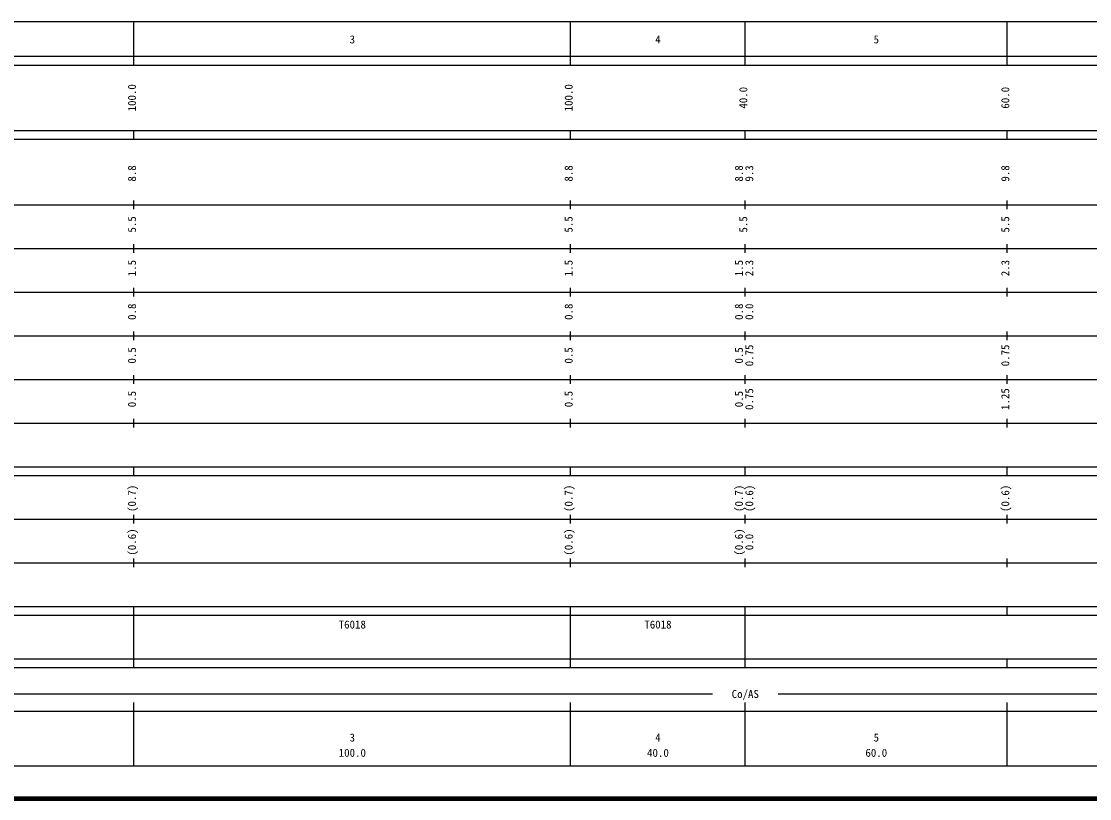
# Model space of a CAD drawing. Units: millimetres on the paper, enlarged 1000 times. Extents: x -625 to 656109, y -85041 to 274959.
# Drawn here: x 218315 to 462968, y -85041 to 92959 of the extents above; entities that cross this region are included whole.
import ezdxf
from ezdxf.enums import TextEntityAlignment as Align

# ---------------------------------------------------------------- set-up
doc = ezdxf.new("R2010")
doc.units = ezdxf.units.MM
doc.header["$LTSCALE"] = 1000
doc.layers.add('M-TTL', color=2, linetype='Continuous', lineweight=140)
doc.layers.add('M-TTL-BAND', color=7, linetype='Continuous', lineweight=25)
doc.styles.add('ＭＳ ゴシック', font='')
doc.styles.get('ＭＳ ゴシック').set_extended_font_data('MS Gothic')

msp = doc.modelspace()

# ---------------------------------------------------------------- linework, layer by layer
at = {"layer": 'M-TTL'}
msp.add_line((16109, -85041), (656109, -85041), dxfattribs=at)
at = {"layer": 'M-TTL-BAND'}
for p, q in [((44109, 92959), (555109, 92959)), ((244109, 82959), (244109, 92959)), ((344109, 82959), (344109, 92959)), ((384109, 82959), (384109, 92959)), ((444109, 82959), (444109, 92959)), ((16109, 84959), (555109, 84959)), ((16109, 82959), (555109, 82959)), ((16109, 67959), (555109, 67959)), ((244109, 65959), (244109, 67959)), ((344109, 65959), (344109, 67959)), ((384109, 65959), (384109, 67959)), ((444109, 65959), (444109, 67959)), ((16109, 65959), (555109, 65959)), ((244109, 49959), (244109, 51959)), ((344109, 49959), (344109, 51959)), ((384109, 49959), (384109, 51959)), ((444109, 49959), (444109, 51959)), ((16109, 50959), (555109, 50959)), ((244109, 39959), (244109, 41959)), ((344109, 39959), (344109, 41959)), ((384109, 39959), (384109, 41959)), ((444109, 39959), (444109, 41959)), ((22109, 40959), (555109, 40959)), ((244109, 29959), (244109, 31959)), ((344109, 29959), (344109, 31959)), ((384109, 29959), (384109, 31959)), ((444109, 29959), (444109, 31959)), ((28109, 30959), (555109, 30959)), ((22109, 20959), (555109, 20959)), ((244109, 19959), (244109, 21959)), ((344109, 19959), (344109, 21959)), ((384109, 19959), (384109, 21959)), ((444109, 19959), (444109, 21959)), ((28109, 10959), (555109, 10959)), ((244109, 9959), (244109, 11959)), ((344109, 9959), (344109, 11959)), ((384109, 9959), (384109, 11959)), ((444109, 9959), (444109, 11959)), ((32859, 959), (555109, 959)), ((244109, -41), (244109, 1959)), ((344109, -41), (344109, 1959)), ((384109, -41), (384109, 1959)), ((444109, -41), (444109, 1959)), ((32859, -9041), (555109, -9041)), ((244109, -11041), (244109, -9041)), ((344109, -11041), (344109, -9041)), ((384109, -11041), (384109, -9041)), ((444109, -11041), (444109, -9041)), ((16109, -11041), (555109, -11041)), ((25109, -21041), (555109, -21041)), ((244109, -22041), (244109, -20041)), ((344109, -22041), (344109, -20041)), ((384109, -22041), (384109, -20041)), ((444109, -22041), (444109, -20041)), ((16109, -31041), (555109, -31041)), ((244109, -32041), (244109, -30041)), ((344109, -32041), (344109, -30041)), ((384109, -32041), (384109, -30041)), ((444109, -32041), (444109, -30041)), ((16109, -41041), (555109, -41041)), ((244109, -43041), (244109, -41041)), ((344109, -43041), (344109, -41041)), ((384109, -43041), (384109, -41041)), ((444109, -43041), (444109, -41041)), ((31359, -43041), (555109, -43041)), ((244109, -53041), (244109, -43041)), ((244109, -53041), (244109, -43041)), ((344109, -53041), (344109, -43041)), ((344109, -53041), (344109, -43041)), ((384109, -53041), (384109, -43041)), ((31359, -53041), (555109, -53041)), ((244109, -55041), (244109, -53041)), ((344109, -55041), (344109, -53041)), ((384109, -55041), (384109, -53041)), ((444109, -55041), (444109, -53041)), ((16109, -55041), (555109, -55041)), ((47109, -61041), (376609, -61041)), ((391609, -61041), (541109, -61041)), ((244109, -77541), (244109, -63041)), ((344109, -77541), (344109, -63041)), ((384109, -77541), (384109, -63041)), ((444109, -77541), (444109, -63041)), ((16109, -65041), (555109, -65041)), ((44109, -77541), (555109, -77541))]:
    msp.add_line(p, q, dxfattribs=at)

# ---------------------------------------------------------------- texts
at = {"layer": 'M-TTL-BAND', "style": 'ＭＳ ゴシック'}
for s, p in [('3', (294109, 87364)), ('4', (364109, 87364)), ('5', (414109, 87364)), ('Co/AS', (384109, -62541)), ('3', (294109, -72518)), ('4', (364109, -72518)), ('5', (414109, -72518)), ('100.0', (294109, -76008)), ('40.0', (364109, -76008)), ('60.0', (414109, -76008))]:
    msp.add_text(s, height=1833, dxfattribs=at).set_placement(p, align=Align.BOTTOM_CENTER)
for s, p in [('100.0', (245109, 75459)), ('100.0', (345109, 75459)), ('40.0', (385109, 75459)), ('60.0', (445109, 75459)), ('8.8', (245109, 58133)), ('8.8', (345109, 58133)), ('8.8', (384109, 58133)), ('9.3', (386479, 58133)), ('9.8', (445109, 58133)), ('5.5', (245109, 46459)), ('5.5', (345109, 46459)), ('5.5', (385109, 46459)), ('5.5', (445109, 46459)), ('1.5', (245109, 36459)), ('1.5', (345109, 36459)), ('1.5', (384109, 36459)), ('2.3', (386479, 36459)), ('2.3', (445109, 36459)), ('0.8', (245109, 26459)), ('0.8', (345109, 26459)), ('0.8', (384109, 26459)), ('0.0', (386479, 26459)), ('0.5', (245109, 16459)), ('0.5', (345109, 16459)), ('0.5', (384109, 16459)), ('0.75', (386479, 16459)), ('0.75', (445109, 16459)), ('0.5', (245109, 6459)), ('0.5', (345109, 6459)), ('0.5', (384109, 6459)), ('0.75', (386479, 6459)), ('1.25', (445109, 6459)), ('(0.7)', (245109, -16277)), ('(0.7)', (345109, -16277)), ('(0.7)', (384109, -16277)), ('(0.6)', (386479, -16277)), ('(0.6)', (445109, -16277)), ('(0.6)', (245109, -26277)), ('(0.6)', (345109, -26277)), ('(0.6)', (384109, -26277)), ('0.0', (386479, -26277))]:
    msp.add_text(s, height=1833, rotation=90, dxfattribs=at).set_placement(p, align=Align.BOTTOM_CENTER)
for p in [(290984, -46636), (360984, -46636)]:
    msp.add_text('T6018', height=1833, dxfattribs=at).set_placement(p, align=Align.BOTTOM_LEFT)

doc.saveas('drawing.dxf')
